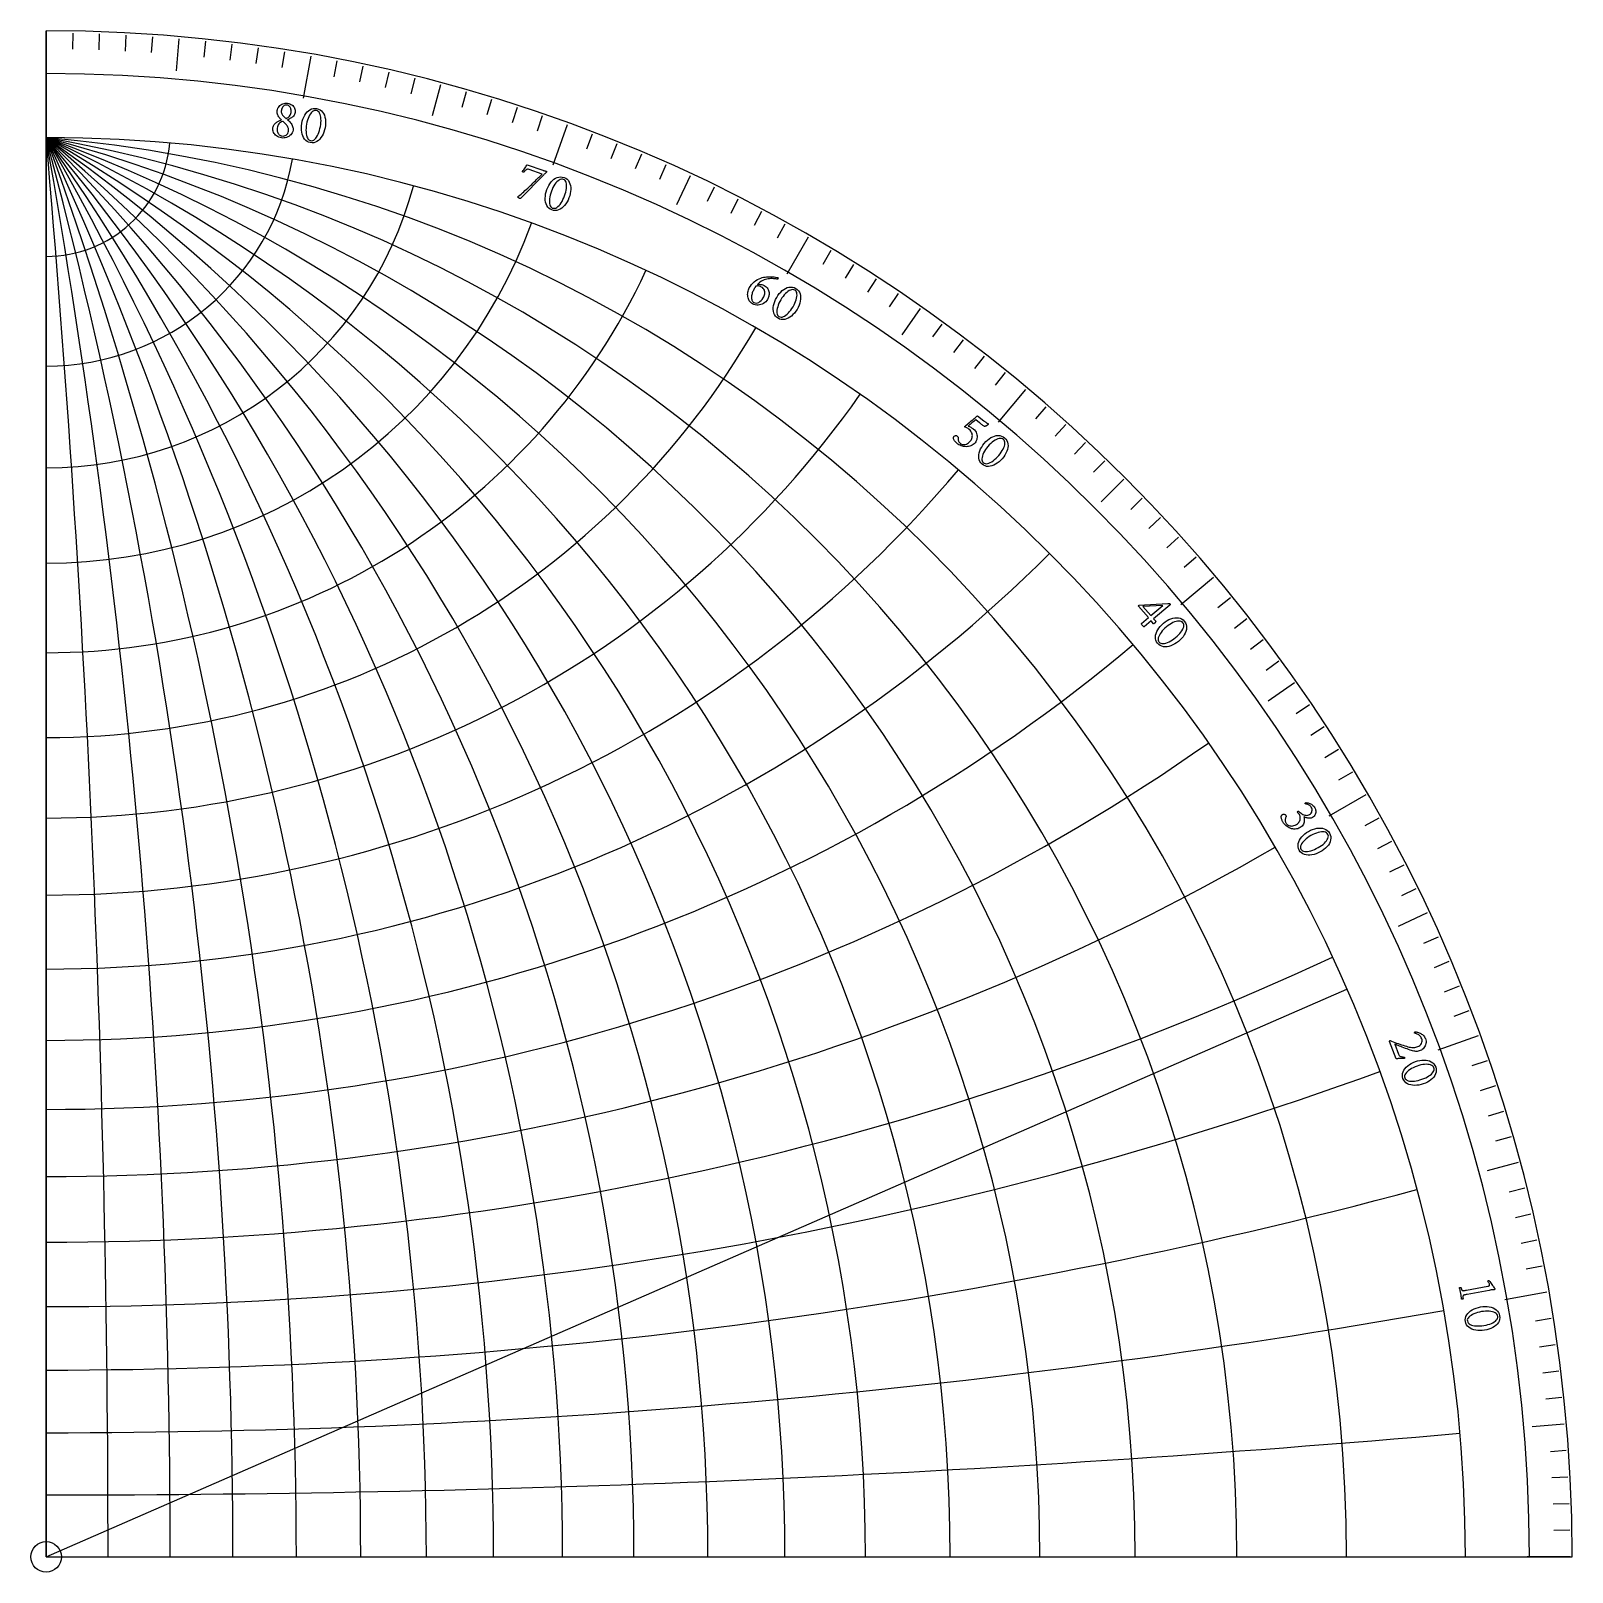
# Model space of a CAD drawing. Header units: millimetres. Extents: x -2 to 160, y -2 to 160.
import ezdxf

# ---------------------------------------------------------------- set-up
doc = ezdxf.new("R2010")
doc.units = ezdxf.units.MM
for name, color, linetype in [('CUT_INNER', 6, 'Continuous'), ('CUT_OUTER', 1, 'Continuous'), ('ENGRAVE', 7, 'Continuous'), ('ENGRAVE_FINE', 8, 'Continuous'), ('TEXT', 5, 'Continuous')]:
    doc.layers.add(name, color=color, linetype=linetype)

msp = doc.modelspace()

# ---------------------------------------------------------------- linework, layer by layer
at = {"layer": 'CUT_INNER'}
msp.add_circle((0, 0), 1.6, dxfattribs=at)
at = {"layer": 'CUT_OUTER'}
for points in [[(0, 160), (0, 160), (0, 0)], [(0, 0), (160, 0), (160, 0)]]:
    msp.add_lwpolyline(points, dxfattribs=at)
msp.add_arc((0, 0), 160, 360, 90, dxfattribs=at)
at = {"layer": 'ENGRAVE'}
for points in [[(0, 0), (0, 160)], [(0, 159.776), (0, 155.296)], [(13.9254, 159.168), (13.6326, 155.8208)], [(27.7448, 157.3486), (26.9669, 152.9367)], [(41.3531, 154.3318), (40.4834, 151.0863)], [(0, 0), (0, 148.8)], [(54.6466, 150.1403), (53.1144, 145.9305)], [(67.5243, 144.8062), (66.1043, 141.761)], [(79.888, 138.3701), (77.648, 134.4903)], [(91.6437, 130.8808), (89.7165, 128.1285)], [(102.702, 122.3955), (99.8223, 118.9636)], [(112.9787, 112.9787), (110.6028, 110.6028)], [(122.3955, 102.702), (118.9636, 99.8223)], [(130.8808, 91.6437), (128.1285, 89.7165)], [(138.3701, 79.888), (134.4903, 77.648)], [(144.8062, 67.5243), (141.761, 66.1043)], [(0, 0), (136.3721, 59.5323)], [(150.1403, 54.6466), (145.9305, 53.1144)], [(154.3318, 41.3531), (151.0863, 40.4834)], [(157.3486, 27.7448), (152.9367, 26.9669)], [(159.168, 13.9254), (155.8208, 13.6326)], [(0, 0), (160, 0)], [(0, 0), (148.8, 0)], [(0, 0), (148.8, 0)], [(159.776, 0), (155.296, 0)]]:
    msp.add_lwpolyline(points, dxfattribs=at)
for centre, radius, start, end in [((0, 0), 155.52, 0, 90), ((0, 0), 148.8, 0, 90), ((-843.8867, 0), 856.905, 360, 10), ((-408.8246, 0), 435.0621, 360, 20), ((-257.7292, 0), 297.6, 360, 30), ((-177.3329, 0), 231.4917, 360, 40), ((-124.858, 0), 194.2446, 360, 50), ((-85.9097, 0), 171.8194, 360, 60), ((-54.1588, 0), 158.3497, 360, 70), ((-26.2375, 0), 151.0955, 360, 80), ((0, 151.0955), 26.2375, 270, 350), ((0, 158.3497), 54.1588, 270, 340), ((0, 171.8194), 85.9097, 270, 330), ((0, 194.2446), 124.858, 270, 320), ((0, 231.4917), 177.3329, 270, 310), ((0, 297.6), 257.7292, 270, 300), ((0, 435.0621), 408.8246, 270, 290), ((0, 856.905), 843.8867, 270, 280)]:
    msp.add_arc(centre, radius, start, end, dxfattribs=at)
at = {"layer": 'ENGRAVE_FINE'}
for points in [[(2.7885, 159.7517), (2.7592, 158.0719)], [(5.5761, 159.6787), (5.5175, 157.9997)], [(8.362, 159.557), (8.2741, 157.8793)], [(11.1454, 159.3868), (11.0282, 157.7109)], [(16.7011, 158.9007), (16.5255, 157.2299)], [(19.4718, 158.5851), (19.2671, 156.9176)], [(22.2365, 158.2211), (22.0027, 156.5574)], [(24.9945, 157.8089), (24.7317, 156.1496)], [(30.4867, 156.8405), (30.1661, 155.1913)], [(33.2193, 156.2845), (32.87, 154.6412)], [(35.9418, 155.681), (35.5639, 154.044)], [(38.6533, 155.03), (38.2469, 153.3999)], [(44.0402, 153.5865), (43.5772, 151.9716)], [(46.714, 152.7945), (46.2228, 151.188)], [(49.3735, 151.956), (48.8544, 150.3582)], [(52.018, 151.0712), (51.471, 149.4827)], [(57.2586, 149.1637), (56.6565, 147.5953)], [(59.8531, 148.1417), (59.2238, 146.5841)], [(62.4295, 147.0746), (61.773, 145.5281)], [(64.9868, 145.9626), (64.3034, 144.4279)], [(70.0412, 143.6057), (69.3047, 142.0957)], [(72.5368, 142.3615), (71.7741, 140.8646)], [(75.0103, 141.0738), (74.2216, 139.5905)], [(77.4609, 139.7432), (76.6465, 138.2739)], [(82.2907, 136.9548), (81.4255, 135.5147)], [(84.6684, 135.4977), (83.7781, 134.073)], [(87.0202, 133.9994), (86.1053, 132.5905)], [(89.3456, 132.4603), (88.4062, 131.0675)], [(93.914, 129.2615), (92.9265, 127.9024)], [(96.1556, 127.6028), (95.1445, 126.2611)], [(98.3679, 125.9052), (97.3336, 124.5813)], [(100.5503, 124.1693), (99.493, 122.8637)], [(104.8225, 120.5845), (103.7203, 119.3166)], [(106.911, 118.7367), (105.7869, 117.4882)], [(108.967, 116.8528), (107.8212, 115.6241)], [(110.9897, 114.9332), (109.8227, 113.7247)], [(114.9332, 110.9897), (113.7247, 109.8227)], [(116.8528, 108.967), (115.6241, 107.8212)], [(118.7367, 106.911), (117.4882, 105.7869)], [(120.5845, 104.8225), (119.3166, 103.7203)], [(124.1693, 100.5503), (122.8637, 99.493)], [(125.9052, 98.3679), (124.5813, 97.3336)], [(127.6028, 96.1556), (126.2611, 95.1445)], [(129.2615, 93.914), (127.9024, 92.9265)], [(132.4603, 89.3456), (131.0675, 88.4062)], [(133.9994, 87.0202), (132.5905, 86.1053)], [(135.4977, 84.6684), (134.073, 83.7781)], [(136.9548, 82.2907), (135.5147, 81.4255)], [(139.7432, 77.4609), (138.2739, 76.6465)], [(141.0738, 75.0103), (139.5905, 74.2216)], [(142.3615, 72.5368), (140.8646, 71.7741)], [(143.6057, 70.0412), (142.0957, 69.3047)], [(145.9626, 64.9868), (144.4279, 64.3034)], [(147.0746, 62.4295), (145.5281, 61.773)], [(148.1417, 59.8531), (146.5841, 59.2238)], [(149.1637, 57.2586), (147.5953, 56.6565)], [(151.0712, 52.018), (149.4827, 51.471)], [(151.956, 49.3735), (150.3582, 48.8544)], [(152.7945, 46.714), (151.188, 46.2228)], [(153.5865, 44.0402), (151.9716, 43.5772)], [(155.03, 38.6533), (153.3999, 38.2469)], [(155.681, 35.9418), (154.044, 35.5639)], [(156.2845, 33.2193), (154.6412, 32.87)], [(156.8405, 30.4867), (155.1913, 30.1661)], [(157.8089, 24.9945), (156.1496, 24.7317)], [(158.2211, 22.2365), (156.5574, 22.0027)], [(158.5851, 19.4718), (156.9176, 19.2671)], [(158.9007, 16.7011), (157.2299, 16.5255)], [(159.3868, 11.1454), (157.7109, 11.0282)], [(159.557, 8.362), (157.8793, 8.2741)], [(159.6787, 5.5761), (157.9997, 5.5175)], [(159.7517, 2.7885), (158.0719, 2.7592)]]:
    msp.add_lwpolyline(points, dxfattribs=at)
for centre, radius, start, end in [((-1700.7918, 0), 1707.2885, 360, 5), ((-555.3292, 0), 574.9191, 360, 15), ((-319.1026, 0), 352.0908, 360, 25), ((-212.5084, 0), 259.4249, 360, 35), ((-148.8, 0), 210.435, 360, 45), ((-104.1909, 0), 181.6513, 360, 55), ((-69.3866, 0), 164.1826, 360, 65), ((-39.8708, 0), 154.0491, 360, 75), ((-13.0183, 0), 149.3684, 360, 85), ((0, 149.3684), 13.0183, 270, 355), ((0, 154.0491), 39.8708, 270, 345), ((0, 164.1826), 69.3866, 270, 335), ((0, 181.6513), 104.1909, 270, 325), ((0, 210.435), 148.8, 270, 315), ((0, 259.4249), 212.5084, 270, 305), ((0, 352.0908), 319.1026, 270, 295), ((0, 574.9191), 555.3292, 270, 285), ((0, 1707.2885), 1700.7918, 270, 275)]:
    msp.add_arc(centre, radius, start, end, dxfattribs=at)
at = {"layer": 'TEXT'}
for points in [[(25.315, 152.4029), (25.4388, 152.376), (25.5551, 152.3379), (25.664, 152.2884), (25.7652, 152.2277), (25.8565, 152.1569), (25.9354, 152.0771), (26.002, 151.9884), (26.0561, 151.8908), (26.0952, 151.7851), (26.1166, 151.6722), (26.1204, 151.552), (26.1066, 151.4246), (26.0821, 151.3211), (26.0459, 151.2269), (25.9979, 151.142), (25.9383, 151.0665), (25.8707, 150.9989), (25.7988, 150.9379), (25.7225, 150.8835), (25.6418, 150.8356), (25.5602, 150.793), (25.4812, 150.7544), (25.4047, 150.7197), (25.3308, 150.6889), (25.3147, 150.685), (25.3084, 150.678), (25.3118, 150.6679), (25.3251, 150.6547), (25.4026, 150.5911), (25.4785, 150.5203), (25.5527, 150.4425), (25.6253, 150.3576), (25.693, 150.2676), (25.7528, 150.1745), (25.8047, 150.0784), (25.8486, 149.9792), (25.8813, 149.8786), (25.8998, 149.7782), (25.9039, 149.6781), (25.8938, 149.5783), (25.861, 149.4439), (25.811, 149.3199), (25.7438, 149.2061), (25.6595, 149.1025), (25.5619, 149.011), (25.4547, 148.9331), (25.3379, 148.8689), (25.2115, 148.8184), (25.0794, 148.783), (24.9455, 148.7643), (24.8097, 148.7623), (24.672, 148.7769), (24.5272, 148.8082), (24.3929, 148.8523), (24.269, 148.9091), (24.1554, 148.9788), (24.0545, 149.0596), (23.9684, 149.1495), (23.8971, 149.2488), (23.8408, 149.3573), (23.8006, 149.4731), (23.7779, 149.5941), (23.7728, 149.7204), (23.7853, 149.852), (23.8044, 149.9404), (23.8329, 150.0229), (23.8707, 150.0996), (23.9178, 150.1704), (23.9718, 150.2357), (24.0302, 150.2959), (24.0929, 150.351), (24.1599, 150.401), (24.2291, 150.4462), (24.2979, 150.4871), (24.3664, 150.5236), (24.4346, 150.5557), (24.4997, 150.5843), (24.5589, 150.6101), (24.6121, 150.6333), (24.6594, 150.6538), (24.6693, 150.6606), (24.6734, 150.6676), (24.6717, 150.6748), (24.6641, 150.6823), (24.6117, 150.7298), (24.558, 150.7853), (24.5029, 150.8486), (24.4465, 150.9198), (24.3924, 150.9971), (24.3441, 151.0791), (24.3016, 151.1655), (24.2649, 151.2564), (24.2374, 151.3509), (24.2224, 151.4477), (24.22, 151.5468), (24.2301, 151.6484), (24.2571, 151.7648), (24.2996, 151.8744), (24.3577, 151.977), (24.4315, 152.0728), (24.5176, 152.1594), (24.6127, 152.2346), (24.7169, 152.2984), (24.8301, 152.3508), (24.9487, 152.3891), (25.069, 152.4106), (25.1912, 152.4151), (25.315, 152.4029)], [(25.2538, 152.2138), (25.1544, 152.2185), (25.0588, 152.1992), (24.9671, 152.1556), (24.8793, 152.088), (24.8017, 152.0026), (24.7405, 151.9057), (24.6956, 151.7973), (24.667, 151.6775), (24.6568, 151.575), (24.6606, 151.4787), (24.6782, 151.3885), (24.7098, 151.3045), (24.7511, 151.2265), (24.7982, 151.1546), (24.851, 151.0886), (24.9096, 151.0286), (24.9691, 150.9737), (25.0249, 150.9231), (25.077, 150.8767), (25.1253, 150.8346), (25.1313, 150.8311), (25.1389, 150.828), (25.148, 150.8253), (25.1587, 150.8232), (25.1612, 150.8228), (25.163, 150.8225), (25.1641, 150.8223), (25.1645, 150.8222), (25.1728, 150.8212), (25.1805, 150.821), (25.1876, 150.8217), (25.1941, 150.8231), (25.286, 150.87), (25.3706, 150.9254), (25.4478, 150.9894), (25.5177, 151.0619), (25.578, 151.1433), (25.6266, 151.234), (25.6636, 151.334), (25.6888, 151.4433), (25.6985, 151.5259), (25.6997, 151.6086), (25.6924, 151.6911), (25.6765, 151.7737), (25.6523, 151.8537), (25.6202, 151.9283), (25.58, 151.9977), (25.5319, 152.0619), (25.4754, 152.1175), (25.4102, 152.1614), (25.3364, 152.1935), (25.2538, 152.2138)], [(24.7164, 148.9747), (24.8473, 148.9639), (24.968, 148.9767), (25.0785, 149.0131), (25.1788, 149.0731), (25.2651, 149.1534), (25.3336, 149.2506), (25.3843, 149.3648), (25.417, 149.4959), (25.4252, 149.5812), (25.421, 149.666), (25.4042, 149.7504), (25.3748, 149.8343), (25.3366, 149.9163), (25.2934, 149.9947), (25.2451, 150.0695), (25.1917, 150.1407), (25.1364, 150.2073), (25.0823, 150.2682), (25.0294, 150.3233), (24.9778, 150.3728), (24.9315, 150.4149), (24.8947, 150.4481), (24.8675, 150.4724), (24.8498, 150.4877), (24.8399, 150.4945), (24.8312, 150.4996), (24.8236, 150.503), (24.8173, 150.5048), (24.8094, 150.5057), (24.8028, 150.5057), (24.7975, 150.5048), (24.7935, 150.5029), (24.6745, 150.4466), (24.5703, 150.3828), (24.4806, 150.3114), (24.4056, 150.2324), (24.3437, 150.1433), (24.2933, 150.0413), (24.2544, 149.9265), (24.2269, 149.7988), (24.2148, 149.6878), (24.2154, 149.5832), (24.2287, 149.485), (24.2547, 149.3931), (24.2907, 149.3088), (24.3343, 149.233), (24.3855, 149.1659), (24.4442, 149.1074), (24.508, 149.0585), (24.5747, 149.0201), (24.6441, 148.9921), (24.7164, 148.9747)], [(28.3633, 151.8533), (28.552, 151.8022), (28.7193, 151.7232), (28.8651, 151.6164), (28.9894, 151.482), (29.0926, 151.3252), (29.1751, 151.1512), (29.2369, 150.9603), (29.2781, 150.7523), (29.2991, 150.5327), (29.3006, 150.3069), (29.2827, 150.075), (29.2453, 149.837), (29.1902, 149.6024), (29.1194, 149.3808), (29.0327, 149.1722), (28.9303, 148.9767), (28.8141, 148.799), (28.686, 148.6442), (28.5461, 148.5122), (28.3943, 148.403), (28.2324, 148.3219), (28.062, 148.2742), (27.8832, 148.26), (27.6957, 148.2791), (27.5188, 148.328), (27.3601, 148.4053), (27.2197, 148.511), (27.0974, 148.6452), (26.9939, 148.8021), (26.9096, 148.976), (26.8447, 149.1669), (26.799, 149.3747), (26.7729, 149.5943), (26.7665, 149.8203), (26.7798, 150.0526), (26.813, 150.2913), (26.8642, 150.5267), (26.9317, 150.7494), (27.0155, 150.9592), (27.1157, 151.1562), (27.2306, 151.335), (27.3586, 151.4905), (27.4998, 151.6227), (27.6541, 151.7314), (27.8191, 151.8118), (27.9923, 151.859), (28.1738, 151.8728), (28.3633, 151.8533)], [(28.354, 151.6434), (28.2373, 151.6513), (28.1241, 151.6311), (28.0142, 151.5825), (27.9078, 151.5057), (27.8064, 151.4048), (27.7115, 151.2839), (27.6231, 151.143), (27.5413, 150.9823), (27.4675, 150.8055), (27.4035, 150.6166), (27.3492, 150.4157), (27.3046, 150.2027), (27.2718, 149.99), (27.2521, 149.7841), (27.2452, 149.585), (27.2513, 149.3928), (27.2695, 149.2123), (27.2991, 149.0484), (27.34, 148.9011), (27.3923, 148.7704), (27.4557, 148.661), (27.5299, 148.5775), (27.6152, 148.5198), (27.7113, 148.4879), (27.8329, 148.4795), (27.9491, 148.5007), (28.06, 148.5515), (28.1656, 148.6319), (28.2653, 148.7372), (28.3583, 148.863), (28.4447, 149.0091), (28.5245, 149.1755), (28.5966, 149.3571), (28.6599, 149.5484), (28.7145, 149.7494), (28.7603, 149.9603), (28.7956, 150.1744), (28.8177, 150.3797), (28.8266, 150.576), (28.8222, 150.7636), (28.8051, 150.9386), (28.7758, 151.0976), (28.7344, 151.2404), (28.681, 151.3671), (28.6158, 151.4734), (28.5396, 151.5549), (28.4523, 151.6115), (28.354, 151.6434)], [(52.0787, 145.3872), (52.1325, 145.3685), (52.1887, 145.35), (52.2473, 145.3319), (52.3084, 145.3139), (52.3643, 145.2978), (52.4074, 145.2852), (52.4376, 145.276), (52.4551, 145.2703), (52.4685, 145.262), (52.4755, 145.249), (52.4762, 145.2315), (52.4705, 145.2093), (52.4567, 145.1807), (52.4348, 145.1493), (52.4048, 145.115), (52.3669, 145.0778), (52.3242, 145.0384), (52.2803, 144.9976), (52.235, 144.9554), (52.1885, 144.9116), (49.723, 142.4188), (49.711, 142.4149), (49.6971, 142.4141), (49.6811, 142.4162), (49.6631, 142.4213), (49.6323, 142.4342), (49.5994, 142.452), (49.5643, 142.4747), (49.5272, 142.5023), (49.4947, 142.531), (49.4733, 142.557), (49.4631, 142.5802), (49.4642, 142.6007), (49.5716, 142.6858), (49.6863, 142.7805), (49.8084, 142.8849), (49.9378, 142.999), (50.0722, 143.1196), (50.2091, 143.2439), (50.3487, 143.3718), (50.491, 143.5034), (50.6333, 143.6363), (50.7734, 143.7685), (50.911, 143.9), (51.0463, 144.0307), (51.1771, 144.1581), (51.3015, 144.2797), (51.4193, 144.3956), (51.5305, 144.5058), (51.6331, 144.6076), (51.725, 144.6987), (51.8061, 144.7791), (51.8765, 144.8487), (51.9334, 144.9048), (51.974, 144.945), (51.9984, 144.969), (52.0065, 144.9771), (50.6363, 145.4613), (50.5587, 145.4814), (50.4866, 145.4858), (50.4199, 145.4745), (50.3587, 145.4475), (50.2991, 145.4051), (50.2373, 145.3473), (50.1734, 145.2742), (50.1073, 145.1858), (50.0961, 145.1736), (50.0795, 145.1679), (50.0573, 145.1687), (50.0297, 145.1759), (50.0204, 145.1798), (50.0092, 145.186), (49.9961, 145.1944), (49.981, 145.2049), (49.9661, 145.2161), (49.9537, 145.2265), (49.9436, 145.2361), (49.936, 145.2448), (50.0092, 145.3425), (50.0818, 145.4415), (50.1537, 145.5419), (50.225, 145.6436), (50.2915, 145.7404), (50.3492, 145.8262), (50.3981, 145.9009), (50.4382, 145.9644)], [(54.3015, 144.6211), (54.4784, 144.5379), (54.6294, 144.4311), (54.7545, 144.3007), (54.8536, 144.1467), (54.9279, 143.9743), (54.979, 143.7887), (55.0067, 143.5899), (55.0111, 143.3779), (54.9937, 143.158), (54.956, 142.9354), (54.898, 142.7102), (54.8199, 142.4822), (54.725, 142.2607), (54.6167, 142.0549), (54.4951, 141.8645), (54.3603, 141.6897), (54.215, 141.5349), (54.062, 141.4046), (53.9013, 141.299), (53.7328, 141.2178), (53.5593, 141.166), (53.3833, 141.1487), (53.2047, 141.1657), (53.0234, 141.2171), (52.8576, 141.296), (52.7148, 141.3997), (52.5948, 141.5282), (52.4977, 141.6816), (52.423, 141.854), (52.3702, 142.0399), (52.3394, 142.2391), (52.3306, 142.4518), (52.3429, 142.6726), (52.3758, 142.8962), (52.4293, 143.1227), (52.5035, 143.352), (52.5948, 143.575), (52.6999, 143.7825), (52.8189, 143.9746), (52.9517, 144.1512), (53.096, 144.3074), (53.2491, 144.4383), (53.411, 144.5439), (53.5818, 144.6242), (53.7583, 144.6747), (53.9371, 144.6911), (54.1182, 144.6732), (54.3015, 144.6211)], [(54.2558, 144.416), (54.1423, 144.4441), (54.0273, 144.4437), (53.9107, 144.415), (53.7925, 144.3578), (53.6752, 144.2761), (53.5607, 144.1735), (53.4492, 144.0501), (53.3406, 143.906), (53.2373, 143.7447), (53.1415, 143.5698), (53.0531, 143.3814), (52.9722, 143.1794), (52.903, 142.9756), (52.8478, 142.7763), (52.8065, 142.5814), (52.7791, 142.391), (52.7657, 142.2101), (52.7664, 142.0435), (52.7811, 141.8914), (52.8099, 141.7537), (52.8533, 141.6349), (52.9119, 141.5397), (52.9858, 141.4681), (53.075, 141.42), (53.1933, 141.3906), (53.3114, 141.3913), (53.4294, 141.4221), (53.5474, 141.4829), (53.6638, 141.5694), (53.7773, 141.677), (53.8877, 141.8059), (53.9952, 141.956), (54.0977, 142.1223), (54.1933, 142.2996), (54.282, 142.4882), (54.3637, 142.6879), (54.4357, 142.8926), (54.4931, 143.0909), (54.5359, 143.2828), (54.5641, 143.4682), (54.5777, 143.6436), (54.5765, 143.8052), (54.5605, 143.953), (54.5299, 144.0871), (54.4842, 144.2031), (54.4233, 144.2966), (54.3471, 144.3675), (54.2558, 144.416)], [(75.2816, 133.3037), (75.4022, 133.2276), (75.5056, 133.1454), (75.5917, 133.0571), (75.6605, 132.9627), (75.7142, 132.8645), (75.7553, 132.7648), (75.7837, 132.6635), (75.7994, 132.5607), (75.8045, 132.4583), (75.8013, 132.3581), (75.7898, 132.2602), (75.7698, 132.1646), (75.7441, 132.0738), (75.715, 131.9903), (75.6825, 131.9142), (75.6468, 131.8453), (75.5622, 131.7171), (75.4637, 131.603), (75.3514, 131.5031), (75.2252, 131.4173), (75.0899, 131.3474), (74.9498, 131.2951), (74.8051, 131.2604), (74.6556, 131.2432), (74.5053, 131.2457), (74.358, 131.2701), (74.2137, 131.3162), (74.0723, 131.3842), (73.9684, 131.4508), (73.8767, 131.5266), (73.7971, 131.6117), (73.7296, 131.706), (73.6737, 131.8071), (73.6286, 131.9123), (73.5944, 132.0218), (73.5711, 132.1355), (73.5581, 132.2516), (73.555, 132.3685), (73.5616, 132.4862), (73.578, 132.6045), (73.6035, 132.7207), (73.6373, 132.8319), (73.6794, 132.9381), (73.7298, 133.0392), (73.8411, 133.2221), (73.9648, 133.3914), (74.1011, 133.5472), (74.2498, 133.6894), (74.409, 133.8155), (74.5763, 133.9229), (74.7519, 134.0116), (74.9356, 134.0816), (75.0808, 134.1237), (75.2306, 134.1582), (75.3852, 134.185), (75.5444, 134.2041), (75.705, 134.216), (75.8638, 134.2214), (76.0207, 134.2202), (76.1757, 134.2124), (76.3254, 134.1984), (76.4664, 134.1785), (76.5985, 134.1526), (76.7219, 134.1208), (76.7361, 134.1078), (76.743, 134.0895), (76.7425, 134.0659), (76.7348, 134.0368), (76.7239, 134.0074), (76.7141, 133.9829), (76.7053, 133.9631), (76.6976, 133.9482), (76.6001, 133.9673), (76.4943, 133.9845), (76.3803, 133.9996), (76.258, 134.0127), (76.1293, 134.0211), (75.996, 134.022), (75.8582, 134.0153), (75.7158, 134.0012), (75.571, 133.9769), (75.4259, 133.9399), (75.2805, 133.8901), (75.1348, 133.8276), (74.9903, 133.7497), (74.8486, 133.6542), (74.7097, 133.5409), (74.5735, 133.4098), (74.6693, 133.4218), (74.7657, 133.4257), (74.8625, 133.4213), (74.9597, 133.4087), (75.053, 133.3897), (75.1377, 133.3658), (75.2139, 133.3372), (75.2816, 133.3037)], [(74.4117, 133.2155), (74.3842, 133.1775), (74.357, 133.1385), (74.3301, 133.0985), (74.3034, 133.0575), (74.2773, 133.0158), (74.2517, 132.9738), (74.2268, 132.9314), (74.2026, 132.8887), (74.1577, 132.8032), (74.1163, 132.7134), (74.0782, 132.6192), (74.0434, 132.5207), (74.0135, 132.4203), (73.9901, 132.3204), (73.9731, 132.221), (73.9626, 132.1222), (73.9596, 132.0259), (73.9654, 131.9342), (73.9799, 131.8472), (74.003, 131.7648), (74.0362, 131.6896), (74.0806, 131.6242), (74.1363, 131.5686), (74.2032, 131.5228), (74.3233, 131.4732), (74.4483, 131.4572), (74.5785, 131.4748), (74.7138, 131.526), (74.8463, 131.6061), (74.9679, 131.7106), (75.0787, 131.8396), (75.1786, 131.9931), (75.2337, 132.099), (75.2787, 132.2055), (75.3138, 132.3128), (75.3388, 132.4208), (75.3516, 132.5274), (75.3503, 132.6303), (75.3348, 132.7297), (75.305, 132.8255), (75.2588, 132.9156), (75.194, 132.998), (75.1105, 133.0725), (75.0084, 133.1393), (74.9526, 133.168), (74.8917, 133.1942), (74.8256, 133.2178), (74.7543, 133.239), (74.6775, 133.2524), (74.5948, 133.253), (74.5062, 133.2407), (74.4117, 133.2155)], [(78.5897, 132.9946), (78.7495, 132.882), (78.8797, 132.7506), (78.9802, 132.6004), (79.051, 132.4315), (79.0943, 132.2489), (79.1124, 132.0572), (79.1051, 131.8566), (79.0727, 131.6471), (79.0174, 131.4335), (78.9416, 131.2209), (78.8454, 131.0091), (78.7288, 130.7982), (78.5969, 130.5966), (78.4545, 130.4126), (78.3017, 130.2463), (78.1386, 130.0975), (77.9686, 129.9703), (77.7953, 129.8686), (77.6187, 129.7924), (77.4387, 129.7417), (77.2588, 129.7209), (77.0825, 129.7344), (76.9095, 129.7822), (76.7399, 129.8643), (76.5903, 129.9708), (76.4677, 130.0977), (76.3719, 130.2451), (76.3029, 130.413), (76.2593, 130.5958), (76.2396, 130.788), (76.2438, 130.9896), (76.272, 131.2005), (76.3226, 131.4158), (76.3938, 131.6303), (76.4858, 131.8441), (76.5986, 132.057), (76.7273, 132.2608), (76.8669, 132.4469), (77.0174, 132.6154), (77.1789, 132.7662), (77.348, 132.895), (77.5215, 132.9973), (77.6994, 133.0732), (77.8815, 133.1227), (78.0641, 133.1418), (78.243, 133.1268), (78.4183, 133.0778), (78.5897, 132.9946)], [(78.5091, 132.8005), (78.4022, 132.8479), (78.2889, 132.8676), (78.169, 132.8595), (78.0428, 132.8237), (77.913, 132.7636), (77.7825, 132.6824), (77.6512, 132.5803), (77.5193, 132.4572), (77.3895, 132.3163), (77.2648, 132.1608), (77.1451, 131.9905), (77.0303, 131.8057), (76.9268, 131.617), (76.8377, 131.4303), (76.7632, 131.2455), (76.7032, 131.0628), (76.6586, 130.8869), (76.6303, 130.7228), (76.6184, 130.5704), (76.6228, 130.4298), (76.645, 130.3053), (76.6862, 130.2014), (76.7465, 130.118), (76.826, 130.0551), (76.9374, 130.0057), (77.0538, 129.9858), (77.1754, 129.9956), (77.3021, 130.0351), (77.4318, 130.1), (77.5622, 130.1863), (77.6934, 130.2941), (77.8253, 130.4232), (77.9551, 130.5691), (78.0801, 130.7272), (78.2001, 130.8975), (78.3153, 131.0799), (78.4217, 131.2691), (78.5127, 131.4544), (78.5882, 131.6359), (78.6482, 131.8136), (78.6919, 131.984), (78.7188, 132.1434), (78.7288, 132.2917), (78.7219, 132.4291), (78.6971, 132.5512), (78.6533, 132.6539), (78.5906, 132.737), (78.5091, 132.8005)], [(97.2138, 118.2653), (97.3334, 118.1547), (97.431, 118.0377), (97.5067, 117.9142), (97.5605, 117.7844), (97.5949, 117.6519), (97.6127, 117.5205), (97.6137, 117.3902), (97.5981, 117.261), (97.5674, 117.1369), (97.5232, 117.0215), (97.4655, 116.9151), (97.3945, 116.8174), (97.2982, 116.714), (97.1944, 116.6259), (97.083, 116.5528), (96.9642, 116.495), (96.8406, 116.4512), (96.7149, 116.4204), (96.5869, 116.4026), (96.4569, 116.3979), (96.3265, 116.4052), (96.1976, 116.4239), (96.0703, 116.4538), (95.9445, 116.495), (95.8223, 116.5464), (95.7059, 116.607), (95.5951, 116.6768), (95.4901, 116.7557), (95.4465, 116.7939), (95.4002, 116.8395), (95.351, 116.8924), (95.2991, 116.9527), (95.2487, 117.0173), (95.2043, 117.083), (95.1659, 117.1498), (95.1335, 117.2178), (95.1307, 117.2349), (95.1294, 117.2583), (95.1294, 117.2881), (95.1309, 117.3241), (95.1355, 117.3617), (95.1451, 117.3963), (95.1595, 117.4278), (95.1789, 117.4563), (95.2188, 117.4984), (95.262, 117.5303), (95.3086, 117.5521), (95.3586, 117.5637), (95.4082, 117.5657), (95.4539, 117.5589), (95.4956, 117.5432), (95.5334, 117.5185), (95.5722, 117.4798), (95.5991, 117.4362), (95.6143, 117.3877), (95.6176, 117.3345), (95.6159, 117.2797), (95.616, 117.2267), (95.618, 117.1754), (95.6219, 117.1258), (95.631, 117.0701), (95.6469, 117.0167), (95.6699, 116.9655), (95.6997, 116.9166), (95.7341, 116.8705), (95.7707, 116.8276), (95.8096, 116.788), (95.8507, 116.7517), (95.9119, 116.7082), (95.98, 116.6726), (96.055, 116.6447), (96.137, 116.6247), (96.2245, 116.6158), (96.316, 116.6213), (96.4116, 116.6412), (96.5112, 116.6756), (96.6131, 116.7275), (96.7153, 116.8002), (96.818, 116.8937), (96.9211, 117.0079), (96.9745, 117.0812), (97.0204, 117.163), (97.0589, 117.2534), (97.0898, 117.3523), (97.1094, 117.457), (97.114, 117.5648), (97.1036, 117.6755), (97.0781, 117.7892), (97.0332, 117.9032), (96.9646, 118.0146), (96.8721, 118.1235), (96.7558, 118.2298), (96.7157, 118.2605), (96.6673, 118.2937), (96.6107, 118.3295), (96.5458, 118.3677), (96.4806, 118.4034), (96.4232, 118.4312), (96.3736, 118.4514), (96.3317, 118.4638), (96.3261, 118.4704), (96.3229, 118.4793), (96.322, 118.4906), (96.3234, 118.5041), (96.3267, 118.5183), (96.3318, 118.5317), (96.3384, 118.5442), (96.3467, 118.5559), (96.4718, 118.6591), (96.5969, 118.7622), (96.7221, 118.8653), (96.8474, 118.9683), (96.9705, 119.0696), (97.0894, 119.1673), (97.2041, 119.2614), (97.3145, 119.352), (97.4176, 119.4369), (97.5102, 119.5141), (97.5922, 119.5836), (97.6637, 119.6453), (98.3177, 119.1085), (98.3638, 119.0714), (98.4113, 119.0349), (98.4603, 118.9991), (98.5108, 118.9639), (98.5601, 118.9307), (98.6057, 118.9011), (98.6476, 118.8751), (98.6857, 118.8526), (98.7174, 118.8344), (98.7401, 118.8215), (98.7537, 118.8137), (98.7582, 118.8111), (98.7638, 118.7957), (98.769, 118.7815), (98.7738, 118.7686), (98.7782, 118.757), (98.7809, 118.7462), (98.7808, 118.736), (98.7777, 118.7263), (98.7718, 118.7171), (98.7631, 118.7087), (98.748, 118.6965), (98.7265, 118.6808), (98.6987, 118.6614), (98.6663, 118.6402), (98.631, 118.619), (98.5929, 118.5978), (98.5519, 118.5767), (98.5098, 118.5572), (98.4681, 118.5411), (98.4268, 118.5285), (98.386, 118.5191), (98.3349, 118.554), (98.2794, 118.5926), (98.2193, 118.6348), (98.1546, 118.6808), (98.0854, 118.7315), (98.0113, 118.7879), (97.9325, 118.8501), (97.849, 118.918), (97.4775, 119.2227), (97.3764, 119.1403), (97.2749, 119.0569), (97.1731, 118.9724), (97.0709, 118.8868), (96.9694, 118.802), (96.8697, 118.7199), (96.7718, 118.6405), (96.6757, 118.5639), (96.7384, 118.5414), (96.807, 118.5118), (96.8814, 118.4749), (96.9618, 118.4309), (97.04, 118.3848), (97.1081, 118.3418), (97.166, 118.302), (97.2138, 118.2653)], [(100.49, 117.3272), (100.6278, 117.1885), (100.7332, 117.0365), (100.8061, 116.8711), (100.8465, 116.6925), (100.8575, 116.5051), (100.842, 116.3133), (100.8, 116.117), (100.7317, 115.9163), (100.6401, 115.7155), (100.5286, 115.5193), (100.397, 115.3275), (100.2456, 115.14), (100.0807, 114.9643), (99.9085, 114.8079), (99.7292, 114.6706), (99.5427, 114.5524), (99.3532, 114.4567), (99.1649, 114.3866), (98.9777, 114.3423), (98.7917, 114.3236), (98.6109, 114.3343), (98.4395, 114.3782), (98.2775, 114.4553), (98.1248, 114.5656), (97.996, 114.6965), (97.8972, 114.8427), (97.8285, 115.0045), (97.7897, 115.1818), (97.7785, 115.3695), (97.7924, 115.5622), (97.8316, 115.7599), (97.896, 115.9628), (97.9832, 116.166), (98.0906, 116.3649), (98.2183, 116.5595), (98.3664, 116.7496), (98.5285, 116.9279), (98.6983, 117.0869), (98.8757, 117.2268), (99.061, 117.3472), (99.2499, 117.4447), (99.4385, 117.5153), (99.6269, 117.5592), (99.8148, 117.5762), (99.9979, 117.5634), (100.1715, 117.5176), (100.3356, 117.4388), (100.49, 117.3272)], [(100.3769, 117.15), (100.2799, 117.2152), (100.1717, 117.2543), (100.0523, 117.2672), (99.9217, 117.2539), (99.7835, 117.2172), (99.6408, 117.1599), (99.4939, 117.0821), (99.3426, 116.9838), (99.1903, 116.8676), (99.0404, 116.736), (98.893, 116.5892), (98.7479, 116.4271), (98.6131, 116.2593), (98.493, 116.0908), (98.3876, 115.9218), (98.2967, 115.7523), (98.2222, 115.5868), (98.1659, 115.4301), (98.1277, 115.2821), (98.1076, 115.1428), (98.1078, 115.0164), (98.1304, 114.9069), (98.1753, 114.8143), (98.2427, 114.7386), (98.3438, 114.6706), (98.455, 114.6308), (98.5764, 114.6193), (98.7081, 114.6362), (98.8471, 114.6776), (98.9905, 114.74), (99.1384, 114.8233), (99.2907, 114.9276), (99.4439, 115.0487), (99.5944, 115.1827), (99.7422, 115.3295), (99.8873, 115.4892), (100.0249, 115.657), (100.1467, 115.8237), (100.2526, 115.9894), (100.3425, 116.154), (100.4152, 116.3141), (100.4694, 116.4664), (100.505, 116.6108), (100.522, 116.7473), (100.5187, 116.8719), (100.4935, 116.9806), (100.4462, 117.0733), (100.3769, 117.15)], [(117.836, 99.9197), (117.8485, 99.9016), (117.8555, 99.8833), (117.8571, 99.8646), (117.8532, 99.8457), (117.8458, 99.8276), (117.8367, 99.8115), (117.826, 99.7974), (117.8136, 99.7852), (116.1153, 98.3468), (116.3321, 98.0903), (116.3379, 98.0767), (116.3365, 98.0581), (116.3281, 98.0345), (116.3126, 98.0058), (116.2915, 97.9748), (116.2663, 97.9441), (116.2371, 97.9138), (116.2037, 97.8838), (116.1804, 97.8656), (116.1589, 97.8517), (116.1394, 97.8424), (116.1218, 97.8375), (115.8683, 98.1376), (115.114, 97.4987), (115.1118, 97.4999), (115.1052, 97.5035), (115.0943, 97.5095), (115.0789, 97.5178), (115.0568, 97.5341), (115.0256, 97.5639), (114.9854, 97.6071), (114.9361, 97.6638), (114.8813, 97.7326), (114.8473, 97.7861), (114.8338, 97.8241), (114.8411, 97.8468), (115.5803, 98.4766), (114.5437, 99.6805), (114.542, 99.697), (114.5429, 99.7133), (114.5463, 99.7295), (114.5523, 99.7454), (114.5597, 99.7603), (114.5675, 99.7731), (114.5757, 99.7838), (114.5842, 99.7924), (117.6156, 99.9561), (117.6402, 99.9558), (117.6687, 99.9549), (117.701, 99.9535), (117.7371, 99.9514), (117.7718, 99.9476), (117.7999, 99.9411), (117.8213, 99.9318), (117.836, 99.9197)], [(117.0852, 99.7588), (115.0004, 99.6482), (115.8267, 98.6865)], [(119.337, 98.0948), (119.4486, 97.9343), (119.526, 97.7663), (119.5691, 97.5908), (119.5779, 97.4079), (119.5561, 97.2214), (119.5075, 97.0352), (119.4321, 96.8492), (119.33, 96.6634), (119.205, 96.4816), (119.061, 96.3077), (118.8982, 96.1416), (118.7165, 95.9833), (118.5236, 95.8389), (118.3269, 95.7148), (118.1264, 95.6107), (117.9222, 95.5267), (117.719, 95.4653), (117.5214, 95.429), (117.3294, 95.4178), (117.1429, 95.4318), (116.9667, 95.4737), (116.8056, 95.5467), (116.6594, 95.6508), (116.5281, 95.7859), (116.424, 95.9372), (116.3522, 96.0984), (116.3125, 96.2696), (116.3051, 96.451), (116.3267, 96.6377), (116.3739, 96.825), (116.4468, 97.013), (116.5455, 97.2016), (116.6666, 97.3866), (116.8069, 97.5638), (116.9665, 97.7332), (117.1453, 97.8947), (117.3359, 98.0422), (117.5307, 98.1694), (117.7298, 98.2762), (117.9331, 98.3627), (118.1361, 98.4259), (118.3342, 98.4627), (118.5273, 98.4732), (118.7153, 98.4573), (118.8934, 98.4129), (119.0564, 98.3376), (119.2043, 98.2316), (119.337, 98.0948)], [(119.1949, 97.94), (119.1107, 98.0211), (119.0109, 98.0783), (118.8955, 98.1117), (118.7646, 98.1213), (118.6221, 98.1092), (118.4717, 98.0775), (118.3134, 98.0265), (118.1474, 97.9559), (117.9772, 97.8679), (117.8068, 97.7644), (117.6361, 97.6454), (117.465, 97.5109), (117.3032, 97.369), (117.1557, 97.224), (117.0225, 97.0759), (116.9036, 96.9247), (116.8015, 96.7747), (116.7188, 96.6301), (116.6555, 96.491), (116.6115, 96.3573), (116.5897, 96.2328), (116.5929, 96.1211), (116.6211, 96.0221), (116.6743, 95.9358), (116.762, 95.8512), (116.8647, 95.7928), (116.9823, 95.7604), (117.1148, 95.7541), (117.2589, 95.7708), (117.411, 95.8073), (117.5711, 95.8637), (117.7392, 95.9399), (117.9111, 96.0326), (118.0826, 96.1385), (118.2537, 96.2574), (118.4243, 96.3895), (118.589, 96.5308), (118.7378, 96.6738), (118.8709, 96.8186), (118.988, 96.9651), (119.0874, 97.1102), (119.1672, 97.2507), (119.2273, 97.3867), (119.2678, 97.5182), (119.2862, 97.6414), (119.2802, 97.7528), (119.2497, 97.8524), (119.1949, 97.94)], [(133.0265, 78.5471), (133.0603, 78.4796), (133.0868, 78.4036), (133.1062, 78.3191), (133.1183, 78.2261), (133.121, 78.1291), (133.1121, 78.0326), (133.0915, 77.9366), (133.0593, 77.8411), (133.0135, 77.7504), (132.9523, 77.669), (132.8756, 77.5969), (132.7835, 77.534), (132.7048, 77.4946), (132.6235, 77.4668), (132.5397, 77.4506), (132.4533, 77.446), (132.3666, 77.4502), (132.2822, 77.4608), (132.1999, 77.4776), (132.1197, 77.5007), (132.044, 77.527), (131.9749, 77.5533), (131.9124, 77.5797), (131.8566, 77.6062), (131.884, 77.5261), (131.9035, 77.438), (131.9151, 77.3419), (131.9187, 77.2378), (131.912, 77.1301), (131.8927, 77.0231), (131.8608, 76.9169), (131.8164, 76.8113), (131.7569, 76.7106), (131.6802, 76.6187), (131.5861, 76.5358), (131.4748, 76.4616), (131.3489, 76.3974), (131.2212, 76.35), (131.0916, 76.3195), (130.9602, 76.3057), (130.8291, 76.3069), (130.7004, 76.321), (130.5741, 76.348), (130.4502, 76.388), (130.3302, 76.4395), (130.2155, 76.5011), (130.1061, 76.5728), (130.002, 76.6545), (129.9047, 76.7446), (129.816, 76.8414), (129.7359, 76.9448), (129.6642, 77.0549), (129.6363, 77.1057), (129.6083, 77.1644), (129.5802, 77.231), (129.552, 77.3054), (129.5268, 77.3833), (129.5075, 77.4602), (129.4943, 77.5362), (129.4871, 77.6111), (129.4903, 77.6282), (129.4971, 77.6506), (129.5073, 77.6785), (129.521, 77.7119), (129.5382, 77.7457), (129.559, 77.7749), (129.5834, 77.7996), (129.6113, 77.8197), (129.6632, 77.8456), (129.7148, 77.8608), (129.766, 77.8654), (129.8169, 77.8592), (129.8642, 77.8441), (129.9048, 77.8221), (129.9387, 77.793), (129.9657, 77.7569), (129.9889, 77.7072), (129.9993, 77.6571), (129.997, 77.6064), (129.9819, 77.5552), (129.9615, 77.5043), (129.9435, 77.4544), (129.9279, 77.4055), (129.9146, 77.3576), (129.904, 77.3022), (129.9008, 77.2466), (129.9048, 77.1906), (129.9161, 77.1345), (129.9327, 77.0793), (129.9525, 77.0265), (129.9754, 76.976), (130.0016, 76.9279), (130.0443, 76.8661), (130.0961, 76.8093), (130.1571, 76.7575), (130.2272, 76.7106), (130.3064, 76.6723), (130.3943, 76.6462), (130.4909, 76.6322), (130.5962, 76.6304), (130.7097, 76.6444), (130.8307, 76.6777), (130.9592, 76.7304), (131.0951, 76.8025), (131.1886, 76.8648), (131.2696, 76.9349), (131.3381, 77.0128), (131.394, 77.0985), (131.4378, 77.1891), (131.4698, 77.2818), (131.4902, 77.3765), (131.4989, 77.4732), (131.4955, 77.5687), (131.4794, 77.6598), (131.4509, 77.7464), (131.4098, 77.8287), (131.3844, 77.8679), (131.3558, 77.9056), (131.3238, 77.9417), (131.2886, 77.9763), (131.254, 78.0084), (131.2241, 78.0368), (131.1988, 78.0617), (131.1781, 78.083), (131.1911, 78.1085), (131.2082, 78.1313), (131.2294, 78.1515), (131.2546, 78.1691), (131.2711, 78.1781), (131.2859, 78.1844), (131.299, 78.1879), (131.3102, 78.1887), (131.3926, 78.1075), (131.4791, 78.032), (131.5696, 77.9622), (131.6642, 77.8982), (131.7616, 77.8431), (131.8605, 77.8003), (131.961, 77.7697), (132.063, 77.7513), (132.166, 77.7483), (132.2695, 77.7637), (132.3735, 77.7975), (132.4779, 77.8498), (132.566, 77.913), (132.636, 77.9885), (132.6879, 78.0763), (132.7216, 78.1765), (132.7353, 78.2828), (132.7271, 78.389), (132.6971, 78.4952), (132.6452, 78.6013), (132.5958, 78.6743), (132.5404, 78.7369), (132.4789, 78.789), (132.4114, 78.8307), (132.3424, 78.864), (132.2763, 78.891), (132.2131, 78.9115), (132.1529, 78.9256), (132.0994, 78.936), (132.0561, 78.9454), (132.0232, 78.9536), (132.0006, 78.9608), (131.9968, 78.9721), (131.9973, 78.986), (132.0021, 79.0026), (132.0113, 79.0217), (132.0234, 79.0409), (132.037, 79.0576), (132.0521, 79.0717), (132.0687, 79.0834), (132.1494, 79.0769), (132.2325, 79.0644), (132.3177, 79.046), (132.4053, 79.0217), (132.4932, 78.9906), (132.5796, 78.9522), (132.6645, 78.9064), (132.7478, 78.8532), (132.8271, 78.7914), (132.9, 78.7198), (132.9665, 78.6384), (133.0265, 78.5471)], [(134.558, 75.8819), (134.6401, 75.7045), (134.6871, 75.5255), (134.699, 75.3452), (134.676, 75.1636), (134.6221, 74.9837), (134.5419, 74.8087), (134.4354, 74.6386), (134.3025, 74.4734), (134.1478, 74.3161), (133.9759, 74.1698), (133.7867, 74.0346), (133.5803, 73.9102), (133.3652, 73.8015), (133.1499, 73.7134), (132.9344, 73.6457), (132.7188, 73.5985), (132.508, 73.5733), (132.3071, 73.5719), (132.116, 73.5942), (131.9348, 73.6403), (131.7686, 73.7122), (131.6226, 73.812), (131.4967, 73.9399), (131.3909, 74.0958), (131.3146, 74.2628), (131.2718, 74.4341), (131.2625, 74.6096), (131.2867, 74.7895), (131.3404, 74.9696), (131.4194, 75.1459), (131.5239, 75.3184), (131.6538, 75.487), (131.8052, 75.6482), (131.9742, 75.7983), (132.1607, 75.9374), (132.3649, 76.0654), (132.5782, 76.1775), (132.7921, 76.2689), (133.0067, 76.3396), (133.222, 76.3895), (133.4329, 76.4164), (133.6343, 76.4183), (133.8263, 76.3951), (134.0087, 76.3468), (134.1764, 76.2721), (134.3238, 76.1697), (134.4511, 76.0396), (134.558, 75.8819)], [(134.3911, 75.7541), (134.3223, 75.8485), (134.2339, 75.9223), (134.1261, 75.9752), (133.9989, 76.0073), (133.8564, 76.0201), (133.7028, 76.0151), (133.5381, 75.9923), (133.3623, 75.9517), (133.1795, 75.8945), (132.9937, 75.8222), (132.8049, 75.7346), (132.613, 75.6319), (132.429, 75.5203), (132.2586, 75.4031), (132.1017, 75.2804), (131.9583, 75.1521), (131.8317, 75.0221), (131.7252, 74.8941), (131.6387, 74.7681), (131.5722, 74.6441), (131.5291, 74.5252), (131.5129, 74.4146), (131.5234, 74.3122), (131.5608, 74.2181), (131.6325, 74.1195), (131.7235, 74.0441), (131.8336, 73.9918), (131.9631, 73.9626), (132.1079, 73.954), (132.264, 73.9635), (132.4315, 73.9913), (132.6103, 74.0372), (132.7957, 74.0986), (132.9829, 74.1731), (133.172, 74.2605), (133.363, 74.3609), (133.5497, 74.4715), (133.7212, 74.5865), (133.8773, 74.706), (134.0181, 74.8299), (134.1412, 74.9555), (134.2442, 75.0801), (134.327, 75.2036), (134.3897, 75.326), (134.4293, 75.4442), (134.4427, 75.555), (134.43, 75.6583), (134.3911, 75.7541)], [(142.4271, 52.2385), (142.3497, 52.2412), (142.2677, 52.243), (142.181, 52.2437), (142.0896, 52.2435), (141.9977, 52.2427), (141.9094, 52.2416), (141.8246, 52.2403), (141.7434, 52.2387), (141.6704, 52.2371), (141.6105, 52.2356), (141.5636, 52.2344), (141.5297, 52.2334), (140.8463, 54.049), (140.8494, 54.0596), (140.8541, 54.0712), (140.8603, 54.0838), (140.868, 54.0973), (140.8765, 54.11), (140.8849, 54.1199), (140.8931, 54.1272), (140.9013, 54.1316), (141.0692, 54.0691), (141.2404, 54.0061), (141.4147, 53.9425), (141.5922, 53.8784), (141.7705, 53.8151), (141.9471, 53.7539), (142.122, 53.695), (142.2951, 53.6383), (142.4633, 53.5852), (142.6233, 53.5374), (142.7751, 53.4949), (142.9187, 53.4576), (143.0619, 53.4265), (143.1921, 53.407), (143.3095, 53.3994), (143.414, 53.4035), (143.5119, 53.4169), (143.6098, 53.4368), (143.7075, 53.4632), (143.8051, 53.4962), (143.9312, 53.555), (144.0387, 53.6307), (144.1276, 53.7233), (144.1978, 53.8329), (144.245, 53.9523), (144.2648, 54.0746), (144.2573, 54.1995), (144.2224, 54.3271), (144.1776, 54.4285), (144.1238, 54.5187), (144.0611, 54.5976), (143.9895, 54.6652), (143.9138, 54.723), (143.8389, 54.7725), (143.7649, 54.8136), (143.6916, 54.8463), (143.6238, 54.8721), (143.5658, 54.8922), (143.5177, 54.9067), (143.4795, 54.9155), (143.4754, 54.9329), (143.4755, 54.9523), (143.4799, 54.9737), (143.4885, 54.9972), (143.4989, 55.019), (143.5087, 55.0354), (143.5177, 55.0466), (143.5262, 55.0523), (143.5592, 55.0515), (143.6034, 55.0467), (143.6588, 55.038), (143.7254, 55.0253), (143.7996, 55.0072), (143.8779, 54.9825), (143.9603, 54.951), (144.0468, 54.9128), (144.1339, 54.8677), (144.2183, 54.8156), (144.2999, 54.7565), (144.3786, 54.6904), (144.4514, 54.6161), (144.5149, 54.5323), (144.5691, 54.4391), (144.6141, 54.3365), (144.6536, 54.2071), (144.6749, 54.0776), (144.6779, 53.9481), (144.6628, 53.8184), (144.6319, 53.6926), (144.5876, 53.5745), (144.5301, 53.4641), (144.4592, 53.3614), (144.3772, 53.2696), (144.286, 53.1921), (144.1857, 53.1289), (144.0763, 53.0798), (143.9622, 53.0436), (143.8477, 53.0189), (143.7329, 53.0057), (143.6176, 53.0039), (143.5025, 53.0122), (143.3879, 53.0292), (143.274, 53.0549), (143.1608, 53.0892), (143.0098, 53.1414), (142.8532, 53.1971), (142.691, 53.2563), (142.5231, 53.3189), (142.355, 53.3825), (142.1921, 53.4442), (142.0344, 53.5043), (141.8819, 53.5627), (141.7395, 53.6171), (141.612, 53.6655), (141.4995, 53.708), (141.402, 53.7444), (141.7948, 52.6993), (141.8288, 52.6269), (141.8727, 52.5663), (141.9265, 52.5173), (141.9901, 52.48), (142.0651, 52.4518), (142.1526, 52.4302), (142.2527, 52.4151), (142.3654, 52.4064), (142.3825, 52.4039), (142.3973, 52.3951), (142.4097, 52.3801), (142.4199, 52.3588), (142.4227, 52.3491), (142.4251, 52.3361), (142.4272, 52.32), (142.4289, 52.3006), (142.43, 52.281), (142.43, 52.2641), (142.4291, 52.2499), (142.4271, 52.2385)], [(145.6905, 51.3633), (145.7405, 51.1743), (145.7558, 50.99), (145.7362, 50.8103), (145.6819, 50.6354), (145.5977, 50.4677), (145.4883, 50.3093), (145.3539, 50.1602), (145.1943, 50.0206), (145.0147, 49.8925), (144.8199, 49.7784), (144.6101, 49.678), (144.3853, 49.5913), (144.1546, 49.5217), (143.9273, 49.4723), (143.7033, 49.4431), (143.4827, 49.434), (143.2707, 49.4458), (143.0726, 49.4793), (142.8884, 49.5344), (142.7179, 49.6113), (142.5667, 49.711), (142.4403, 49.8347), (142.3385, 49.9824), (142.2613, 50.1544), (142.2152, 50.3321), (142.2028, 50.5081), (142.2242, 50.6826), (142.2793, 50.8555), (142.3634, 51.0237), (142.4718, 51.1836), (142.6046, 51.3353), (142.7618, 51.4787), (142.9389, 51.6112), (143.1314, 51.7297), (143.3393, 51.8343), (143.5626, 51.9249), (143.7921, 51.9983), (144.0187, 52.0511), (144.2423, 52.0835), (144.4629, 52.0952), (144.6753, 52.0851), (144.874, 52.052), (145.059, 51.9958), (145.2303, 51.9166), (145.3824, 51.8139), (145.5099, 51.6874), (145.6126, 51.5372), (145.6905, 51.3633)], [(145.504, 51.2664), (145.4526, 51.3714), (145.3784, 51.4594), (145.2814, 51.5302), (145.1617, 51.5839), (145.0236, 51.6213), (144.8715, 51.643), (144.7053, 51.6492), (144.5251, 51.6397), (144.3351, 51.6152), (144.1396, 51.5762), (143.9384, 51.5227), (143.7317, 51.4549), (143.5311, 51.3769), (143.3429, 51.2911), (143.1671, 51.1975), (143.0036, 51.0961), (142.8564, 50.99), (142.7292, 50.8825), (142.6221, 50.7734), (142.5351, 50.6628), (142.4721, 50.5532), (142.4369, 50.4471), (142.4295, 50.3445), (142.45, 50.2452), (142.5035, 50.1357), (142.5799, 50.0457), (142.6793, 49.9751), (142.8018, 49.9238), (142.9429, 49.8902), (143.0983, 49.8725), (143.268, 49.8707), (143.452, 49.8848), (143.6453, 49.9132), (143.8426, 49.954), (144.0441, 50.0072), (144.2495, 50.073), (144.4526, 50.1495), (144.6415, 50.2329), (144.816, 50.3234), (144.9762, 50.421), (145.1192, 50.5234), (145.2422, 50.6282), (145.3453, 50.7354), (145.4283, 50.8451), (145.4877, 50.9546), (145.5202, 51.0614), (145.5256, 51.1653), (145.504, 51.2664)], [(148.9117, 27.9605), (151.1559, 28.3819), (151.2106, 28.3938), (151.2555, 28.4073), (151.2906, 28.4222), (151.3158, 28.4387), (151.3328, 28.4577), (151.3432, 28.4804), (151.3471, 28.5066), (151.3444, 28.5365), (151.335, 28.572), (151.3185, 28.6151), (151.2952, 28.6658), (151.2648, 28.7242), (151.2325, 28.7825), (151.2036, 28.8333), (151.1779, 28.8764), (151.1554, 28.912), (151.172, 28.9387), (151.192, 28.9592), (151.2153, 28.9738), (151.242, 28.9823), (151.2424, 28.9823), (151.2435, 28.9825), (151.2452, 28.9829), (151.2477, 28.9833), (151.2581, 28.9846), (151.2667, 28.984), (151.2734, 28.9816), (151.2783, 28.9773), (151.3515, 28.8725), (151.4248, 28.7687), (151.4981, 28.666), (151.5715, 28.5644), (151.6418, 28.4675), (151.7056, 28.379), (151.763, 28.299), (151.814, 28.2275), (151.8558, 28.1682), (151.8859, 28.125), (151.9041, 28.098), (151.9106, 28.087), (151.9127, 28.0754), (151.913, 28.0617), (151.9087, 28.0493), (151.8997, 28.0383), (151.8861, 28.0287), (151.8707, 28.0203), (151.8567, 28.0128), (151.8439, 28.0064), (151.8324, 28.0009), (151.8234, 28.0007), (151.7965, 28.0002), (151.7517, 27.9994), (151.6889, 27.9983), (151.6101, 27.9942), (151.5173, 27.9845), (151.4104, 27.9692), (151.2895, 27.9484), (148.993, 27.5241), (148.9316, 27.5126), (148.8724, 27.5011), (148.8153, 27.4897), (148.7605, 27.4782), (148.7094, 27.4661), (148.6639, 27.4524), (148.6237, 27.4371), (148.589, 27.4203), (148.5769, 27.4082), (148.5669, 27.3884), (148.5591, 27.361), (148.5534, 27.326), (148.5498, 27.2868), (148.5481, 27.2469), (148.5484, 27.2063), (148.5506, 27.1649), (148.5539, 27.1262), (148.557, 27.0938), (148.5602, 27.0675), (148.5633, 27.0475), (148.5511, 27.0374), (148.5344, 27.0283), (148.5131, 27.0203), (148.4872, 27.0132), (148.4609, 27.0086), (148.4382, 27.0079), (148.4193, 27.0112), (148.404, 27.0185), (148.3944, 27.1024), (148.385, 27.1827), (148.3759, 27.2595), (148.367, 27.3326), (148.3575, 27.4053), (148.3463, 27.4805), (148.3335, 27.5584), (148.3191, 27.639), (148.3042, 27.7161), (148.2888, 27.7895), (148.2729, 27.8592), (148.2567, 27.9251), (148.2395, 27.9916), (148.2211, 28.0629), (148.2013, 28.1392), (148.1802, 28.2202), (148.1918, 28.2325), (148.2083, 28.2424), (148.2297, 28.2499), (148.2559, 28.2551), (148.2826, 28.2578), (148.3054, 28.2579), (148.3243, 28.2555), (148.3392, 28.2505), (148.3435, 28.2307), (148.35, 28.205), (148.3588, 28.1736), (148.3697, 28.1364), (148.3825, 28.097), (148.3969, 28.0589), (148.4128, 28.0223), (148.4303, 27.987), (148.4481, 27.9568), (148.4651, 27.9351), (148.4811, 27.922), (148.4963, 27.9176), (148.5348, 27.9142), (148.5779, 27.9139), (148.6255, 27.9166), (148.6777, 27.9224), (148.7332, 27.9303), (148.7907, 27.9392), (148.8502, 27.9493), (148.9117, 27.9605)], [(152.3963, 25.2841), (152.4127, 25.0893), (152.3957, 24.9051), (152.3453, 24.7315), (152.2615, 24.5688), (152.1494, 24.4182), (152.0142, 24.2812), (151.8558, 24.1578), (151.6745, 24.0479), (151.4753, 23.953), (151.2637, 23.8744), (151.0397, 23.812), (150.8032, 23.7657), (150.5639, 23.7372), (150.3314, 23.728), (150.1058, 23.7381), (149.887, 23.7674), (149.6803, 23.8159), (149.491, 23.8833), (149.3191, 23.9696), (149.1646, 24.0749), (149.033, 24.1993), (148.93, 24.3431), (148.8554, 24.5063), (148.8093, 24.689), (148.7947, 24.872), (148.8131, 25.0475), (148.8644, 25.2156), (148.9487, 25.3764), (149.0607, 25.5274), (149.1953, 25.666), (149.3524, 25.7923), (149.5322, 25.9063), (149.7296, 26.006), (149.9397, 26.0893), (150.1626, 26.1562), (150.3982, 26.2067), (150.637, 26.239), (150.8693, 26.2518), (151.0951, 26.2448), (151.3144, 26.2181), (151.5218, 26.1712), (151.7118, 26.1041), (151.8842, 26.0167), (152.0392, 25.9089), (152.1711, 25.7813), (152.2747, 25.6346), (152.3498, 25.4689), (152.3963, 25.2841)], [(152.1958, 25.2211), (152.1634, 25.3334), (152.1056, 25.4329), (152.0224, 25.5195), (151.9138, 25.5932), (151.7843, 25.654), (151.6382, 25.7018), (151.4757, 25.7367), (151.2966, 25.7586), (151.1052, 25.7675), (150.9059, 25.763), (150.6985, 25.7453), (150.4831, 25.7144), (150.272, 25.6725), (150.0718, 25.6206), (149.8824, 25.559), (149.7038, 25.4875), (149.5404, 25.4086), (149.3965, 25.3248), (149.2721, 25.236), (149.1672, 25.1422), (149.0861, 25.0452), (149.033, 24.9468), (149.0079, 24.847), (149.0108, 24.7457), (149.0445, 24.6286), (149.1042, 24.5266), (149.1898, 24.4398), (149.3015, 24.3681), (149.4346, 24.3105), (149.5846, 24.266), (149.7514, 24.2348), (149.9351, 24.2168), (150.1303, 24.2112), (150.3318, 24.217), (150.5394, 24.2345), (150.7531, 24.2636), (150.9664, 24.3036), (151.1669, 24.3531), (151.3545, 24.4119), (151.5292, 24.4802), (151.6878, 24.5561), (151.8272, 24.638), (151.9472, 24.7257), (152.048, 24.8193), (152.1256, 24.9168), (152.1761, 25.0163), (152.1995, 25.1178), (152.1958, 25.2211)]]:
    msp.add_lwpolyline(points, close=True, dxfattribs=at)

doc.saveas('drawing.dxf')
